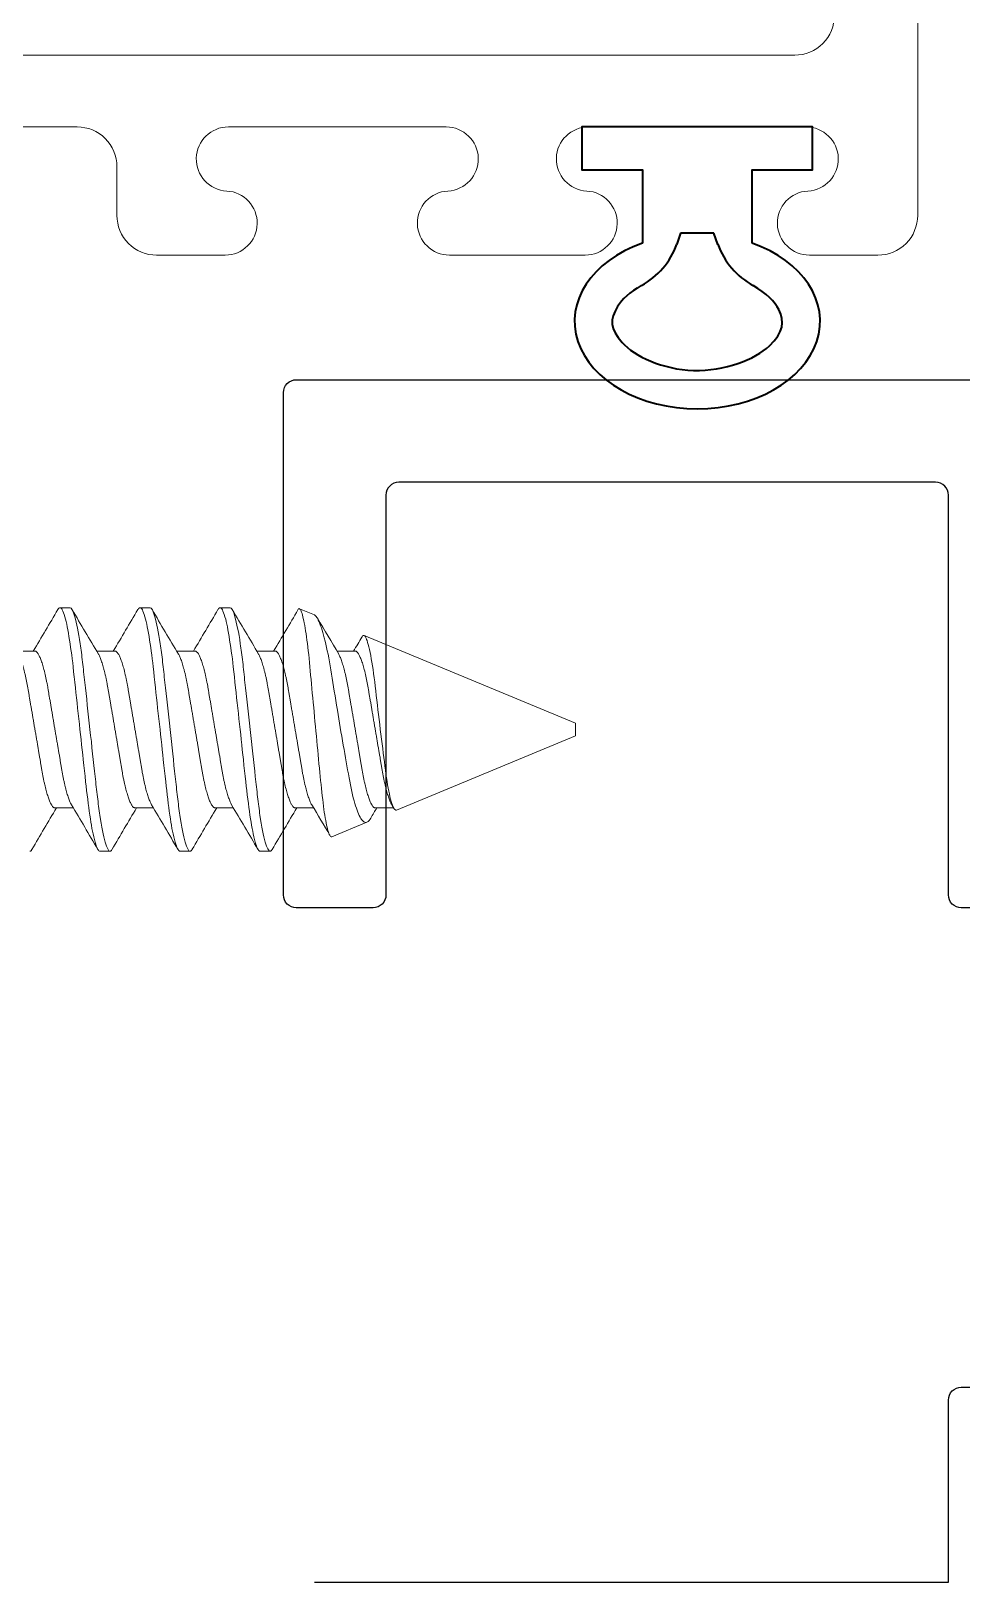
# Model space of a CAD drawing. Extents: x -138 to 168, y -127 to 80.
# Drawn here: x 2.774 to 3.501, y 47.138 to 48.348 of the extents above; entities that cross this region are included whole.
import ezdxf

# ---------------------------------------------------------------- set-up
doc = ezdxf.new("R2010")
doc.units = 0
doc.header["$MEASUREMENT"] = 0
doc.layers.get('0').update_dxf_attribs({"linetype": 'CONTINUOUS'})
doc.layers.add('ALUM-RED', color=1, linetype='CONTINUOUS', lineweight=9)
doc.layers.add('PROFILE NUMBER', color=150, linetype='CONTINUOUS', lineweight=35)
for name, color, linetype in [('Ballons', 7, 'CONTINUOUS'), ('FRAME', 1, 'CONTINUOUS'), ('TEXT', 7, 'CONTINUOUS')]:
    doc.layers.add(name, color=color, linetype=linetype)

# ---------------------------------------------------------------- blocks, each defined once
blk = doc.blocks.new('no 10 1 in')
at = {"color": 7, "linetype": 'Continuous', "lineweight": 15}
for p, q in [((55.808, 25.672), (55.8001, 25.672)), ((55.8705, 25.672), (55.8626, 25.672)), ((55.933, 25.672), (55.9251, 25.672)), ((55.9987, 25.6665), (55.9872, 25.6712)), ((56.2025, 25.582), (56.0376, 25.6503)), ((55.7806, 25.6382), (55.7663, 25.6382)), ((55.8431, 25.6382), (55.8288, 25.6382)), ((55.9056, 25.6382), (55.8913, 25.6382)), ((55.9681, 25.6382), (55.9538, 25.6382)), ((56.0306, 25.6382), (56.0163, 25.6382)), ((56.2025, 25.577), (56.2025, 25.582)), ((56.0628, 25.5142), (56.2025, 25.572)), ((56.2025, 25.572), (56.2025, 25.577)), ((55.7962, 25.5159), (55.8106, 25.5159)), ((55.8587, 25.5159), (55.8731, 25.5159)), ((55.9212, 25.5159), (55.9356, 25.5159)), ((55.9837, 25.5159), (55.9981, 25.5159)), ((56.0462, 25.5159), (56.0606, 25.5159)), ((56.0124, 25.4933), (56.0397, 25.5046)), ((55.8314, 25.482), (55.8392, 25.482)), ((55.8939, 25.482), (55.9017, 25.482)), ((55.9564, 25.482), (55.9642, 25.482))]:
    blk.add_line(p, q, dxfattribs=at)
at = {"color": 7, "linetype": 'Continuous', "lineweight": 15, "flags": 128}
for points in [[(55.7985, 25.6705), (55.7986, 25.6707), (55.799, 25.6713), (55.7994, 25.6717), (55.7998, 25.672), (55.8001, 25.672), (55.8006, 25.6719), (55.801, 25.6716), (55.8015, 25.6711), (55.802, 25.6703), (55.8024, 25.6693), (55.8029, 25.6681), (55.8034, 25.6666), (55.8039, 25.665), (55.8045, 25.6631), (55.8049, 25.6612), (55.8054, 25.6592), (55.8058, 25.657), (55.8063, 25.6547), (55.8068, 25.6522), (55.8072, 25.6495), (55.8076, 25.6468), (55.8081, 25.6439), (55.8085, 25.6411), (55.8089, 25.6382), (55.8093, 25.6352), (55.8097, 25.6321), (55.8101, 25.6289), (55.8104, 25.6258), (55.8108, 25.6219), (55.8113, 25.618), (55.8117, 25.6139), (55.8122, 25.6096), (55.8126, 25.6058), (55.813, 25.6018), (55.8135, 25.5978), (55.8139, 25.5937), (55.8144, 25.5896), (55.8148, 25.5854), (55.8153, 25.5812), (55.8158, 25.577), (55.8162, 25.5731), (55.8166, 25.5691), (55.8171, 25.5651), (55.8175, 25.5612), (55.8179, 25.5573), (55.8183, 25.5535), (55.8188, 25.549), (55.8193, 25.5447), (55.8198, 25.5405), (55.8202, 25.5363), (55.8206, 25.5328), (55.821, 25.5293), (55.8214, 25.526), (55.8218, 25.5227), (55.8222, 25.5194), (55.8226, 25.5162), (55.823, 25.5132), (55.8234, 25.5102), (55.8239, 25.5074), (55.8243, 25.5048), (55.8247, 25.5023), (55.8251, 25.4999), (55.8256, 25.4977), (55.826, 25.4955), (55.8265, 25.4932), (55.827, 25.4911), (55.8276, 25.4892), (55.8281, 25.4875), (55.8285, 25.4862), (55.8289, 25.4851), (55.8294, 25.4842), (55.8298, 25.4834), (55.8302, 25.4828), (55.8306, 25.4824), (55.831, 25.4821), (55.8314, 25.482), (55.8314, 25.482)], [(55.861, 25.6705), (55.8611, 25.6707), (55.8615, 25.6713), (55.8619, 25.6717), (55.8623, 25.672), (55.8626, 25.672), (55.8631, 25.6719), (55.8635, 25.6716), (55.864, 25.6711), (55.8645, 25.6703), (55.8649, 25.6693), (55.8654, 25.6681), (55.8659, 25.6666), (55.8664, 25.665), (55.867, 25.6631), (55.8674, 25.6612), (55.8679, 25.6592), (55.8683, 25.657), (55.8688, 25.6547), (55.8693, 25.6522), (55.8697, 25.6495), (55.8701, 25.6468), (55.8706, 25.6439), (55.871, 25.6411), (55.8714, 25.6382), (55.8718, 25.6352), (55.8722, 25.6321), (55.8726, 25.6289), (55.8729, 25.6258), (55.8733, 25.6219), (55.8738, 25.618), (55.8742, 25.6139), (55.8747, 25.6096), (55.8751, 25.6058), (55.8755, 25.6018), (55.876, 25.5978), (55.8764, 25.5937), (55.8769, 25.5896), (55.8773, 25.5854), (55.8778, 25.5812), (55.8783, 25.577), (55.8787, 25.5731), (55.8791, 25.5691), (55.8796, 25.5651), (55.88, 25.5612), (55.8804, 25.5573), (55.8808, 25.5535), (55.8813, 25.549), (55.8818, 25.5447), (55.8823, 25.5405), (55.8827, 25.5363), (55.8831, 25.5328), (55.8835, 25.5293), (55.8839, 25.526), (55.8843, 25.5227), (55.8847, 25.5194), (55.8851, 25.5162), (55.8855, 25.5132), (55.8859, 25.5102), (55.8864, 25.5074), (55.8868, 25.5048), (55.8872, 25.5023), (55.8876, 25.4999), (55.8881, 25.4977), (55.8885, 25.4955), (55.889, 25.4932), (55.8895, 25.4911), (55.8901, 25.4892), (55.8906, 25.4875), (55.891, 25.4862), (55.8914, 25.4851), (55.8919, 25.4842), (55.8923, 25.4834), (55.8927, 25.4828), (55.8931, 25.4824), (55.8935, 25.4821), (55.8939, 25.482), (55.8939, 25.482)], [(55.9235, 25.6705), (55.9236, 25.6707), (55.924, 25.6713), (55.9244, 25.6717), (55.9248, 25.672), (55.9251, 25.672), (55.9256, 25.6719), (55.926, 25.6716), (55.9265, 25.6711), (55.927, 25.6703), (55.9274, 25.6693), (55.9279, 25.6681), (55.9284, 25.6666), (55.9289, 25.665), (55.9295, 25.6631), (55.9299, 25.6612), (55.9304, 25.6592), (55.9308, 25.657), (55.9313, 25.6547), (55.9318, 25.6522), (55.9322, 25.6495), (55.9326, 25.6468), (55.9331, 25.6439), (55.9335, 25.6411), (55.9339, 25.6382), (55.9343, 25.6352), (55.9347, 25.6321), (55.9351, 25.6289), (55.9354, 25.6258), (55.9358, 25.6219), (55.9363, 25.618), (55.9367, 25.6139), (55.9372, 25.6096), (55.9376, 25.6058), (55.938, 25.6018), (55.9385, 25.5978), (55.9389, 25.5937), (55.9394, 25.5896), (55.9398, 25.5854), (55.9403, 25.5812), (55.9408, 25.577), (55.9412, 25.5731), (55.9416, 25.5691), (55.9421, 25.5651), (55.9425, 25.5612), (55.9429, 25.5573), (55.9433, 25.5535), (55.9438, 25.549), (55.9443, 25.5447), (55.9448, 25.5405), (55.9452, 25.5363), (55.9456, 25.5328), (55.946, 25.5293), (55.9464, 25.526), (55.9468, 25.5227), (55.9472, 25.5194), (55.9476, 25.5162), (55.948, 25.5132), (55.9484, 25.5102), (55.9489, 25.5074), (55.9493, 25.5048), (55.9497, 25.5023), (55.9501, 25.4999), (55.9506, 25.4977), (55.951, 25.4955), (55.9515, 25.4932), (55.952, 25.4911), (55.9526, 25.4892), (55.9531, 25.4875), (55.9535, 25.4862), (55.9539, 25.4851), (55.9544, 25.4842), (55.9548, 25.4834), (55.9552, 25.4828), (55.9556, 25.4824), (55.956, 25.4821), (55.9564, 25.482), (55.9564, 25.482)], [(56.0124, 25.4933), (56.0121, 25.4932), (56.0118, 25.4933), (56.0114, 25.4936), (56.0111, 25.494), (56.0108, 25.4945), (56.0104, 25.4952), (56.0101, 25.4961), (56.0097, 25.4971), (56.0093, 25.4983), (56.009, 25.4995), (56.0086, 25.5009), (56.0083, 25.5025), (56.0079, 25.5042), (56.0076, 25.5061), (56.0072, 25.5081), (56.0069, 25.5102), (56.0065, 25.5124), (56.0062, 25.5147), (56.0059, 25.5171), (56.0055, 25.5197), (56.0052, 25.5224), (56.0049, 25.5252), (56.0045, 25.5281), (56.0042, 25.5311), (56.0039, 25.5341), (56.0036, 25.5372), (56.0033, 25.5403), (56.003, 25.5435), (56.0027, 25.5469), (56.0023, 25.5503), (56.002, 25.5538), (56.0017, 25.5573), (56.0013, 25.5609), (56.001, 25.5645), (56.0006, 25.5681), (56.0003, 25.5718), (55.9999, 25.5756), (55.9996, 25.5794), (55.9992, 25.5832), (55.9988, 25.587), (55.9985, 25.5907), (55.9982, 25.5943), (55.9978, 25.598), (55.9975, 25.6016), (55.9971, 25.6053), (55.9968, 25.6089), (55.9965, 25.6126), (55.9961, 25.6161), (55.9958, 25.6195), (55.9955, 25.6227), (55.9952, 25.626), (55.9949, 25.6292), (55.9946, 25.6323), (55.9943, 25.6354), (55.994, 25.6383), (55.9936, 25.6412), (55.9933, 25.644), (55.9929, 25.6466), (55.9926, 25.6492), (55.9922, 25.6516), (55.9919, 25.6539), (55.9915, 25.6561), (55.9912, 25.6582), (55.9908, 25.6602), (55.9905, 25.6619), (55.9901, 25.6635), (55.9898, 25.665), (55.9894, 25.6663), (55.9891, 25.6675), (55.9888, 25.6686), (55.9884, 25.6694), (55.9881, 25.6701), (55.9878, 25.6707), (55.9875, 25.671), (55.9872, 25.6712), (55.9869, 25.6713), (55.9865, 25.6712), (55.9862, 25.6709), (55.9859, 25.6704), (55.9858, 25.6703)], [(55.9987, 25.6664), (55.9991, 25.6663), (55.9996, 25.6658), (56.0001, 25.6652), (56.0007, 25.6645), (56.0013, 25.6635), (56.0018, 25.6624), (56.0025, 25.661), (56.0031, 25.6595), (56.0036, 25.658), (56.0042, 25.6564), (56.0048, 25.6546), (56.0053, 25.6527), (56.0059, 25.6506), (56.0065, 25.6484), (56.0071, 25.646), (56.0077, 25.6436), (56.0082, 25.641), (56.0088, 25.6384), (56.0094, 25.6357), (56.0099, 25.6328), (56.0105, 25.6298), (56.0111, 25.6267), (56.0116, 25.6235), (56.0122, 25.6202), (56.0127, 25.617), (56.0132, 25.6136), (56.0137, 25.6102), (56.0143, 25.6068), (56.0149, 25.6032), (56.0155, 25.5996), (56.0161, 25.5959), (56.0167, 25.5921), (56.0172, 25.5888), (56.0178, 25.5854), (56.0184, 25.582), (56.0189, 25.5786), (56.0195, 25.5751), (56.0201, 25.5717), (56.0207, 25.5682), (56.0213, 25.5648), (56.0219, 25.5615), (56.0224, 25.5582), (56.023, 25.555), (56.0236, 25.5518), (56.0241, 25.5486), (56.0247, 25.5455), (56.0253, 25.5424), (56.0258, 25.5394), (56.0263, 25.5366), (56.0269, 25.5338), (56.0274, 25.5312), (56.028, 25.5286), (56.0285, 25.5261), (56.0291, 25.5237), (56.0297, 25.5214), (56.0303, 25.5192), (56.0309, 25.5174), (56.0315, 25.5157), (56.032, 25.5141), (56.0326, 25.5126), (56.0332, 25.5112), (56.0338, 25.5099), (56.0344, 25.5087), (56.035, 25.5077), (56.0356, 25.5068), (56.0362, 25.5061), (56.0368, 25.5054), (56.0374, 25.505), (56.038, 25.5047), (56.0386, 25.5045), (56.0392, 25.5045), (56.0397, 25.5046)], [(56.0628, 25.5142), (56.0624, 25.5141), (56.062, 25.5143), (56.0615, 25.5146), (56.061, 25.5151), (56.0606, 25.5159), (56.0601, 25.5169), (56.0596, 25.518), (56.0592, 25.5194), (56.0587, 25.5209), (56.0582, 25.5226), (56.0577, 25.5246), (56.0573, 25.5267), (56.0568, 25.5289), (56.0564, 25.5312), (56.0559, 25.5338), (56.0555, 25.5365), (56.055, 25.5394), (56.0546, 25.5424), (56.0542, 25.5454), (56.0538, 25.5486), (56.0534, 25.5518), (56.053, 25.5552), (56.0525, 25.5586), (56.0521, 25.5622), (56.0516, 25.5658), (56.0511, 25.5695), (56.0507, 25.5733), (56.0502, 25.5771), (56.0497, 25.581), (56.0493, 25.5849), (56.0488, 25.5887), (56.0483, 25.5924), (56.0479, 25.5961), (56.0474, 25.5999), (56.047, 25.6036), (56.0466, 25.6073), (56.0462, 25.6107), (56.0458, 25.6141), (56.0454, 25.6173), (56.0449, 25.6206), (56.0445, 25.6237), (56.044, 25.6266), (56.0436, 25.6295), (56.0431, 25.6322), (56.0427, 25.6347), (56.0422, 25.6372), (56.0417, 25.6394), (56.0412, 25.6415), (56.0408, 25.6433), (56.0403, 25.6449), (56.0399, 25.6464), (56.0395, 25.6473), (56.0392, 25.6482), (56.0388, 25.6489), (56.0385, 25.6494), (56.0381, 25.65), (56.0377, 25.6503), (56.0373, 25.6504), (56.0369, 25.6503), (56.0364, 25.65), (56.036, 25.6494), (56.0358, 25.6491)]]:
    blk.add_lwpolyline(points, dxfattribs=at)
at = {"color": 7, "linetype": 'Continuous', "lineweight": 15}
for centre, radius, start, end in [((52.1938, 27.7805), 4.1768, 329.1421, 329.6576), ((59.2953, 27.7105), 4.0387, 210.3378, 210.9101), ((52.2572, 27.78), 4.1757, 329.142, 329.6577), ((59.3573, 27.7102), 4.0382, 210.3377, 210.91), ((52.3193, 27.7802), 4.1762, 329.142, 329.6576), ((59.4218, 27.7114), 4.0404, 210.338, 210.9099), ((52.3935, 27.7733), 4.1627, 329.1417, 329.6546), ((59.0527, 27.4548), 3.5383, 210.4084, 210.9357), ((53.5644, 27.1137), 2.8728, 329.0951, 329.348), ((59.3817, 23.3743), 4.1753, 149.142, 149.6577), ((52.3424, 23.4426), 4.0406, 30.338, 30.9099), ((59.4507, 23.3705), 4.1828, 149.1425, 149.6573), ((52.4068, 23.4437), 4.0384, 30.3377, 30.91), ((59.5083, 23.3734), 4.1771, 149.1421, 149.6576), ((52.4703, 23.4443), 4.0372, 30.3377, 30.9102), ((59.5677, 23.3752), 4.1735, 149.1419, 149.6579), ((53.1898, 23.8351), 3.2729, 30.4626, 30.9486), ((56.0357, 25.5114), 0.00787, 301.1474, 333.9597), ((57.8315, 24.4465), 2.08, 149.0604, 149.3158), ((54.2837, 24.452), 2.071, 30.9034, 30.9876)]:
    blk.add_arc(centre, radius, start, end, dxfattribs=at)
for points, knots in [([(55.808, 25.672), (55.8091, 25.672), (55.8104, 25.6697), (55.8131, 25.6601), (55.8146, 25.6528), (55.8166, 25.6395), (55.8172, 25.6347), (55.8184, 25.6246), (55.8189, 25.6194), (55.8208, 25.6025), (55.8222, 25.5898), (55.825, 25.5643), (55.8264, 25.5516), (55.8282, 25.5347), (55.8288, 25.5295), (55.83, 25.5194), (55.8306, 25.5146), (55.8326, 25.5013), (55.834, 25.494), (55.8368, 25.4844), (55.8381, 25.482), (55.8392, 25.482)], [0, 0, 0, 0, 0.125, 0.125, 0.25, 0.25, 0.3125, 0.3125, 0.375, 0.375, 0.5, 0.5, 0.625, 0.625, 0.6875, 0.6875, 0.75, 0.75, 0.875, 0.875, 1, 1, 1, 1]), ([(55.8705, 25.672), (55.8716, 25.672), (55.8729, 25.6697), (55.8756, 25.6601), (55.8771, 25.6528), (55.8791, 25.6395), (55.8797, 25.6347), (55.8809, 25.6246), (55.8814, 25.6194), (55.8833, 25.6025), (55.8847, 25.5898), (55.8875, 25.5643), (55.8889, 25.5516), (55.8907, 25.5347), (55.8913, 25.5295), (55.8925, 25.5194), (55.8931, 25.5146), (55.8951, 25.5013), (55.8965, 25.494), (55.8993, 25.4844), (55.9006, 25.482), (55.9017, 25.482)], [0, 0, 0, 0, 0.125, 0.125, 0.25, 0.25, 0.3125, 0.3125, 0.375, 0.375, 0.5, 0.5, 0.625, 0.625, 0.6875, 0.6875, 0.75, 0.75, 0.875, 0.875, 1, 1, 1, 1]), ([(55.933, 25.672), (55.9341, 25.672), (55.9354, 25.6697), (55.9381, 25.6601), (55.9396, 25.6528), (55.9416, 25.6395), (55.9422, 25.6347), (55.9434, 25.6246), (55.9439, 25.6194), (55.9458, 25.6025), (55.9472, 25.5898), (55.95, 25.5643), (55.9514, 25.5516), (55.9532, 25.5347), (55.9538, 25.5295), (55.955, 25.5194), (55.9556, 25.5146), (55.9576, 25.5013), (55.959, 25.494), (55.9618, 25.4844), (55.9631, 25.482), (55.9642, 25.482)], [0, 0, 0, 0, 0.125, 0.125, 0.25, 0.25, 0.3125, 0.3125, 0.375, 0.375, 0.5, 0.5, 0.625, 0.625, 0.6875, 0.6875, 0.75, 0.75, 0.875, 0.875, 1, 1, 1, 1]), ([(55.7677, 25.6358), (55.7678, 25.6356), (55.7682, 25.635), (55.7687, 25.6338), (55.7693, 25.6324), (55.7699, 25.6308), (55.7705, 25.629), (55.7711, 25.627), (55.7717, 25.6249), (55.7723, 25.6226), (55.7729, 25.6202), (55.7735, 25.6177), (55.774, 25.6151), (55.7745, 25.6125), (55.775, 25.6098), (55.7755, 25.607), (55.776, 25.6041), (55.7765, 25.6011), (55.777, 25.598), (55.7776, 25.5947), (55.7782, 25.5913), (55.7788, 25.5878), (55.7794, 25.5842), (55.78, 25.5806), (55.7806, 25.5771), (55.7812, 25.5736), (55.7818, 25.5702), (55.7824, 25.5668), (55.7829, 25.5634), (55.7835, 25.5602), (55.784, 25.557), (55.7846, 25.5538), (55.7851, 25.5508), (55.7856, 25.5478), (55.7861, 25.5448), (55.7866, 25.542), (55.7871, 25.5392), (55.7877, 25.5365), (55.7883, 25.534), (55.7888, 25.5316), (55.7894, 25.5294), (55.79, 25.5273), (55.7906, 25.5254), (55.7912, 25.5236), (55.7917, 25.522), (55.7923, 25.5206), (55.7929, 25.5194), (55.7935, 25.5183), (55.7941, 25.5174), (55.7946, 25.5167), (55.7952, 25.5162), (55.7957, 25.5159), (55.7961, 25.5159), (55.7962, 25.5159)], [0, 0, 0, 0, 0.016551, 0.036076, 0.055684, 0.076279, 0.09689, 0.117481, 0.138014, 0.158452, 0.178759, 0.19799, 0.217041, 0.235888, 0.254503, 0.272882, 0.291368, 0.310096, 0.329043, 0.349099, 0.369335, 0.389718, 0.410212, 0.430781, 0.451388, 0.471059, 0.490697, 0.51027, 0.529746, 0.549094, 0.568285, 0.58729, 0.606083, 0.625518, 0.644756, 0.664216, 0.683932, 0.703876, 0.724018, 0.743399, 0.7629, 0.782492, 0.802141, 0.821815, 0.841481, 0.861106, 0.880659, 0.90103, 0.921251, 0.941289, 0.961112, 0.980691, 1, 1, 1, 1]), ([(55.7806, 25.6382), (55.7808, 25.6382), (55.7811, 25.6382), (55.7816, 25.6379), (55.7821, 25.6375), (55.7827, 25.6368), (55.7832, 25.636), (55.7838, 25.635), (55.7843, 25.6338), (55.7849, 25.6324), (55.7855, 25.6308), (55.7862, 25.629), (55.7868, 25.627), (55.7874, 25.6249), (55.788, 25.6226), (55.7885, 25.6202), (55.7891, 25.6177), (55.7896, 25.6151), (55.7902, 25.6125), (55.7907, 25.6098), (55.7911, 25.607), (55.7916, 25.6041), (55.7921, 25.6011), (55.7927, 25.598), (55.7932, 25.5947), (55.7938, 25.5913), (55.7944, 25.5878), (55.795, 25.5842), (55.7956, 25.5806), (55.7962, 25.5771), (55.7968, 25.5736), (55.7974, 25.5702), (55.798, 25.5668), (55.7985, 25.5634), (55.7991, 25.5602), (55.7997, 25.557), (55.8002, 25.5538), (55.8007, 25.5508), (55.8012, 25.5478), (55.8017, 25.5448), (55.8022, 25.542), (55.8028, 25.5392), (55.8033, 25.5365), (55.8039, 25.534), (55.8045, 25.5316), (55.805, 25.5294), (55.8056, 25.5273), (55.8062, 25.5254), (55.8068, 25.5236), (55.8074, 25.522), (55.808, 25.5206), (55.8085, 25.5194), (55.8089, 25.5186), (55.8092, 25.5183), (55.8092, 25.5182)], [0, 0, 0, 0, 0.018425, 0.037098, 0.055995, 0.075092, 0.094361, 0.113774, 0.1333, 0.152908, 0.173502, 0.194114, 0.214705, 0.235238, 0.255675, 0.275982, 0.295213, 0.314265, 0.333111, 0.351727, 0.370105, 0.388591, 0.407319, 0.426267, 0.446323, 0.466559, 0.486941, 0.507436, 0.528005, 0.548612, 0.568283, 0.587921, 0.607494, 0.626969, 0.646317, 0.665508, 0.684513, 0.703307, 0.722741, 0.74198, 0.761439, 0.781155, 0.801099, 0.821241, 0.840622, 0.860124, 0.879715, 0.899364, 0.919038, 0.938704, 0.95833, 0.977882, 0.998253, 1, 1, 1, 1]), ([(55.8302, 25.6358), (55.8303, 25.6356), (55.8307, 25.635), (55.8312, 25.6338), (55.8318, 25.6324), (55.8324, 25.6308), (55.833, 25.629), (55.8336, 25.627), (55.8342, 25.6249), (55.8348, 25.6226), (55.8354, 25.6202), (55.836, 25.6177), (55.8365, 25.6151), (55.837, 25.6125), (55.8375, 25.6098), (55.838, 25.607), (55.8385, 25.6041), (55.839, 25.6011), (55.8395, 25.598), (55.8401, 25.5947), (55.8407, 25.5913), (55.8413, 25.5878), (55.8419, 25.5842), (55.8425, 25.5806), (55.8431, 25.5771), (55.8437, 25.5736), (55.8443, 25.5702), (55.8449, 25.5668), (55.8454, 25.5634), (55.846, 25.5602), (55.8465, 25.557), (55.8471, 25.5538), (55.8476, 25.5508), (55.8481, 25.5478), (55.8486, 25.5448), (55.8491, 25.542), (55.8496, 25.5392), (55.8502, 25.5365), (55.8508, 25.534), (55.8513, 25.5316), (55.8519, 25.5294), (55.8525, 25.5273), (55.8531, 25.5254), (55.8537, 25.5236), (55.8542, 25.522), (55.8548, 25.5206), (55.8554, 25.5194), (55.856, 25.5183), (55.8566, 25.5174), (55.8571, 25.5167), (55.8577, 25.5162), (55.8582, 25.5159), (55.8586, 25.5159), (55.8587, 25.5159)], [0, 0, 0, 0, 0.016551, 0.036076, 0.055684, 0.076279, 0.09689, 0.117481, 0.138014, 0.158452, 0.178759, 0.19799, 0.217041, 0.235888, 0.254503, 0.272882, 0.291368, 0.310096, 0.329043, 0.349099, 0.369335, 0.389718, 0.410212, 0.430781, 0.451388, 0.471059, 0.490697, 0.51027, 0.529746, 0.549094, 0.568285, 0.58729, 0.606083, 0.625518, 0.644756, 0.664216, 0.683932, 0.703876, 0.724018, 0.743399, 0.7629, 0.782492, 0.802141, 0.821815, 0.841481, 0.861106, 0.880659, 0.90103, 0.921251, 0.941289, 0.961112, 0.980691, 1, 1, 1, 1]), ([(55.8431, 25.6382), (55.8433, 25.6382), (55.8436, 25.6382), (55.8441, 25.6379), (55.8446, 25.6375), (55.8452, 25.6368), (55.8457, 25.636), (55.8463, 25.635), (55.8468, 25.6338), (55.8474, 25.6324), (55.848, 25.6308), (55.8487, 25.629), (55.8493, 25.627), (55.8499, 25.6249), (55.8505, 25.6226), (55.851, 25.6202), (55.8516, 25.6177), (55.8521, 25.6151), (55.8527, 25.6125), (55.8532, 25.6098), (55.8536, 25.607), (55.8541, 25.6041), (55.8546, 25.6011), (55.8552, 25.598), (55.8557, 25.5947), (55.8563, 25.5913), (55.8569, 25.5878), (55.8575, 25.5842), (55.8581, 25.5806), (55.8587, 25.5771), (55.8593, 25.5736), (55.8599, 25.5702), (55.8605, 25.5668), (55.861, 25.5634), (55.8616, 25.5602), (55.8622, 25.557), (55.8627, 25.5538), (55.8632, 25.5508), (55.8637, 25.5478), (55.8642, 25.5448), (55.8647, 25.542), (55.8653, 25.5392), (55.8658, 25.5365), (55.8664, 25.534), (55.867, 25.5316), (55.8675, 25.5294), (55.8681, 25.5273), (55.8687, 25.5254), (55.8693, 25.5236), (55.8699, 25.522), (55.8705, 25.5206), (55.871, 25.5194), (55.8714, 25.5186), (55.8717, 25.5183), (55.8717, 25.5182)], [0, 0, 0, 0, 0.018425, 0.037098, 0.055995, 0.075092, 0.094361, 0.113774, 0.1333, 0.152908, 0.173502, 0.194114, 0.214705, 0.235238, 0.255675, 0.275982, 0.295213, 0.314265, 0.333111, 0.351727, 0.370105, 0.388591, 0.407319, 0.426267, 0.446322, 0.466559, 0.486941, 0.507436, 0.528005, 0.548612, 0.568283, 0.587921, 0.607494, 0.62697, 0.646317, 0.665508, 0.684513, 0.703307, 0.722741, 0.74198, 0.761439, 0.781155, 0.801099, 0.821241, 0.840622, 0.860124, 0.879715, 0.899364, 0.919038, 0.938704, 0.95833, 0.977882, 0.998253, 1, 1, 1, 1]), ([(55.8927, 25.6358), (55.8928, 25.6356), (55.8932, 25.635), (55.8937, 25.6338), (55.8943, 25.6324), (55.8949, 25.6308), (55.8955, 25.629), (55.8961, 25.627), (55.8967, 25.6249), (55.8973, 25.6226), (55.8979, 25.6202), (55.8985, 25.6177), (55.899, 25.6151), (55.8995, 25.6125), (55.9, 25.6098), (55.9005, 25.607), (55.901, 25.6041), (55.9015, 25.6011), (55.902, 25.598), (55.9026, 25.5947), (55.9032, 25.5913), (55.9038, 25.5878), (55.9044, 25.5842), (55.905, 25.5806), (55.9056, 25.5771), (55.9062, 25.5736), (55.9068, 25.5702), (55.9074, 25.5668), (55.9079, 25.5634), (55.9085, 25.5602), (55.909, 25.557), (55.9096, 25.5538), (55.9101, 25.5508), (55.9106, 25.5478), (55.9111, 25.5448), (55.9116, 25.542), (55.9121, 25.5392), (55.9127, 25.5365), (55.9133, 25.534), (55.9138, 25.5316), (55.9144, 25.5294), (55.915, 25.5273), (55.9156, 25.5254), (55.9162, 25.5236), (55.9167, 25.522), (55.9173, 25.5206), (55.9179, 25.5194), (55.9185, 25.5183), (55.9191, 25.5174), (55.9196, 25.5167), (55.9202, 25.5162), (55.9207, 25.5159), (55.9211, 25.5159), (55.9212, 25.5159)], [0, 0, 0, 0, 0.016551, 0.036076, 0.055684, 0.076279, 0.09689, 0.117481, 0.138014, 0.158452, 0.178759, 0.19799, 0.217041, 0.235888, 0.254503, 0.272881, 0.291368, 0.310096, 0.329043, 0.349099, 0.369335, 0.389718, 0.410212, 0.430781, 0.451388, 0.471059, 0.490697, 0.51027, 0.529746, 0.549094, 0.568285, 0.58729, 0.606083, 0.625518, 0.644756, 0.664216, 0.683932, 0.703876, 0.724018, 0.743399, 0.7629, 0.782492, 0.802141, 0.821815, 0.841481, 0.861106, 0.880659, 0.90103, 0.921251, 0.941289, 0.961112, 0.980691, 1, 1, 1, 1]), ([(55.9056, 25.6382), (55.9058, 25.6382), (55.9061, 25.6382), (55.9066, 25.6379), (55.9071, 25.6375), (55.9077, 25.6368), (55.9082, 25.636), (55.9088, 25.635), (55.9093, 25.6338), (55.9099, 25.6324), (55.9105, 25.6308), (55.9112, 25.629), (55.9118, 25.627), (55.9124, 25.6249), (55.913, 25.6226), (55.9135, 25.6202), (55.9141, 25.6177), (55.9146, 25.6151), (55.9152, 25.6125), (55.9157, 25.6098), (55.9161, 25.607), (55.9166, 25.6041), (55.9171, 25.6011), (55.9177, 25.598), (55.9182, 25.5947), (55.9188, 25.5913), (55.9194, 25.5878), (55.92, 25.5842), (55.9206, 25.5806), (55.9212, 25.5771), (55.9218, 25.5736), (55.9224, 25.5702), (55.923, 25.5668), (55.9235, 25.5634), (55.9241, 25.5602), (55.9247, 25.557), (55.9252, 25.5538), (55.9257, 25.5508), (55.9262, 25.5478), (55.9267, 25.5448), (55.9272, 25.542), (55.9278, 25.5392), (55.9283, 25.5365), (55.9289, 25.534), (55.9295, 25.5316), (55.93, 25.5294), (55.9306, 25.5273), (55.9312, 25.5254), (55.9318, 25.5236), (55.9324, 25.522), (55.933, 25.5206), (55.9335, 25.5194), (55.9339, 25.5186), (55.9342, 25.5183), (55.9342, 25.5182)], [0, 0, 0, 0, 0.018425, 0.037098, 0.055995, 0.075092, 0.094361, 0.113774, 0.1333, 0.152908, 0.173502, 0.194114, 0.214705, 0.235238, 0.255675, 0.275982, 0.295213, 0.314265, 0.333111, 0.351727, 0.370105, 0.388591, 0.407319, 0.426267, 0.446322, 0.466559, 0.486941, 0.507436, 0.528005, 0.548612, 0.568283, 0.587921, 0.607494, 0.626969, 0.646317, 0.665508, 0.684513, 0.703307, 0.722741, 0.74198, 0.761439, 0.781155, 0.801099, 0.821241, 0.840622, 0.860124, 0.879715, 0.899364, 0.919038, 0.938704, 0.95833, 0.977882, 0.998253, 1, 1, 1, 1]), ([(55.9552, 25.6358), (55.9553, 25.6356), (55.9557, 25.635), (55.9562, 25.6338), (55.9568, 25.6324), (55.9574, 25.6308), (55.958, 25.629), (55.9586, 25.627), (55.9592, 25.6249), (55.9598, 25.6226), (55.9604, 25.6202), (55.961, 25.6177), (55.9615, 25.6151), (55.962, 25.6125), (55.9625, 25.6098), (55.963, 25.607), (55.9635, 25.6041), (55.964, 25.6011), (55.9645, 25.598), (55.9651, 25.5947), (55.9657, 25.5913), (55.9663, 25.5878), (55.9669, 25.5842), (55.9675, 25.5806), (55.9681, 25.5771), (55.9687, 25.5736), (55.9693, 25.5702), (55.9699, 25.5668), (55.9704, 25.5634), (55.971, 25.5602), (55.9715, 25.557), (55.9721, 25.5538), (55.9726, 25.5508), (55.9731, 25.5478), (55.9736, 25.5448), (55.9741, 25.542), (55.9746, 25.5392), (55.9752, 25.5365), (55.9758, 25.534), (55.9763, 25.5316), (55.9769, 25.5294), (55.9775, 25.5273), (55.9781, 25.5254), (55.9787, 25.5236), (55.9792, 25.522), (55.9798, 25.5206), (55.9804, 25.5194), (55.981, 25.5183), (55.9816, 25.5174), (55.9821, 25.5167), (55.9827, 25.5162), (55.9832, 25.5159), (55.9836, 25.5159), (55.9837, 25.5159)], [0, 0, 0, 0, 0.016551, 0.036076, 0.055684, 0.076279, 0.09689, 0.117481, 0.138014, 0.158452, 0.178759, 0.19799, 0.217041, 0.235888, 0.254503, 0.272882, 0.291368, 0.310096, 0.329043, 0.349099, 0.369335, 0.389718, 0.410212, 0.430781, 0.451388, 0.471059, 0.490697, 0.51027, 0.529746, 0.549094, 0.568285, 0.58729, 0.606083, 0.625518, 0.644756, 0.664216, 0.683932, 0.703876, 0.724018, 0.743399, 0.7629, 0.782492, 0.802141, 0.821815, 0.841481, 0.861106, 0.880659, 0.90103, 0.921251, 0.941289, 0.961112, 0.980691, 1, 1, 1, 1]), ([(55.9681, 25.6382), (55.9683, 25.6382), (55.9686, 25.6382), (55.9691, 25.6379), (55.9696, 25.6375), (55.9702, 25.6368), (55.9707, 25.636), (55.9713, 25.635), (55.9718, 25.6338), (55.9724, 25.6324), (55.973, 25.6308), (55.9737, 25.629), (55.9743, 25.627), (55.9749, 25.6249), (55.9755, 25.6226), (55.976, 25.6202), (55.9766, 25.6177), (55.9771, 25.6151), (55.9777, 25.6125), (55.9782, 25.6098), (55.9786, 25.607), (55.9791, 25.6041), (55.9796, 25.6011), (55.9802, 25.598), (55.9807, 25.5947), (55.9813, 25.5913), (55.9819, 25.5878), (55.9825, 25.5842), (55.9831, 25.5806), (55.9837, 25.5771), (55.9843, 25.5736), (55.9849, 25.5702), (55.9855, 25.5668), (55.986, 25.5634), (55.9866, 25.5602), (55.9872, 25.557), (55.9877, 25.5538), (55.9882, 25.5508), (55.9887, 25.5478), (55.9892, 25.5448), (55.9897, 25.542), (55.9903, 25.5392), (55.9908, 25.5365), (55.9914, 25.534), (55.992, 25.5316), (55.9925, 25.5294), (55.9931, 25.5273), (55.9937, 25.5254), (55.9943, 25.5236), (55.9949, 25.522), (55.9955, 25.5206), (55.996, 25.5194), (55.9964, 25.5186), (55.9967, 25.5183), (55.9967, 25.5182)], [0, 0, 0, 0, 0.018425, 0.037098, 0.055995, 0.075092, 0.094361, 0.113774, 0.1333, 0.152908, 0.173502, 0.194114, 0.214705, 0.235237, 0.255675, 0.275982, 0.295213, 0.314265, 0.333111, 0.351727, 0.370105, 0.388591, 0.407319, 0.426267, 0.446323, 0.466559, 0.486941, 0.507436, 0.528005, 0.548612, 0.568283, 0.587921, 0.607494, 0.626969, 0.646317, 0.665508, 0.684513, 0.703307, 0.722741, 0.74198, 0.761439, 0.781155, 0.801099, 0.821241, 0.840622, 0.860124, 0.879715, 0.899364, 0.919038, 0.938704, 0.95833, 0.977882, 0.998253, 1, 1, 1, 1]), ([(56.0177, 25.6358), (56.0178, 25.6356), (56.0182, 25.635), (56.0187, 25.6338), (56.0193, 25.6324), (56.0199, 25.6308), (56.0205, 25.629), (56.0211, 25.627), (56.0217, 25.6249), (56.0223, 25.6226), (56.0229, 25.6202), (56.0235, 25.6177), (56.024, 25.6151), (56.0245, 25.6125), (56.025, 25.6098), (56.0255, 25.607), (56.026, 25.6041), (56.0265, 25.6011), (56.027, 25.598), (56.0276, 25.5947), (56.0282, 25.5913), (56.0288, 25.5878), (56.0294, 25.5842), (56.03, 25.5806), (56.0306, 25.5771), (56.0312, 25.5736), (56.0318, 25.5702), (56.0324, 25.5668), (56.0329, 25.5634), (56.0335, 25.5602), (56.034, 25.557), (56.0346, 25.5538), (56.0351, 25.5508), (56.0356, 25.5478), (56.0361, 25.5448), (56.0366, 25.542), (56.0371, 25.5392), (56.0377, 25.5365), (56.0383, 25.534), (56.0388, 25.5316), (56.0394, 25.5294), (56.04, 25.5273), (56.0406, 25.5254), (56.0412, 25.5236), (56.0417, 25.522), (56.0423, 25.5206), (56.0429, 25.5194), (56.0435, 25.5183), (56.0441, 25.5174), (56.0446, 25.5167), (56.0452, 25.5162), (56.0457, 25.5159), (56.0461, 25.5159), (56.0462, 25.5159)], [0, 0, 0, 0, 0.016551, 0.036076, 0.055684, 0.076279, 0.09689, 0.117481, 0.138014, 0.158452, 0.178759, 0.19799, 0.217041, 0.235888, 0.254503, 0.272882, 0.291368, 0.310096, 0.329043, 0.349099, 0.369335, 0.389718, 0.410212, 0.430781, 0.451388, 0.471059, 0.490697, 0.51027, 0.529746, 0.549094, 0.568285, 0.58729, 0.606083, 0.625518, 0.644756, 0.664216, 0.683932, 0.703876, 0.724018, 0.743399, 0.7629, 0.782492, 0.802141, 0.821815, 0.841481, 0.861106, 0.880659, 0.90103, 0.921251, 0.941289, 0.961112, 0.980691, 1, 1, 1, 1]), ([(56.0306, 25.6382), (56.0308, 25.6382), (56.0311, 25.6382), (56.0316, 25.6379), (56.0321, 25.6375), (56.0327, 25.6368), (56.0332, 25.636), (56.0338, 25.635), (56.0343, 25.6338), (56.0349, 25.6324), (56.0355, 25.6308), (56.0362, 25.629), (56.0368, 25.627), (56.0374, 25.6249), (56.038, 25.6226), (56.0385, 25.6202), (56.0391, 25.6177), (56.0396, 25.6151), (56.0402, 25.6125), (56.0407, 25.6098), (56.0411, 25.607), (56.0416, 25.6041), (56.0421, 25.6011), (56.0427, 25.598), (56.0432, 25.5947), (56.0438, 25.5913), (56.0444, 25.5878), (56.045, 25.5842), (56.0456, 25.5806), (56.0462, 25.5771), (56.0468, 25.5736), (56.0474, 25.5702), (56.048, 25.5668), (56.0485, 25.5634), (56.0491, 25.5602), (56.0497, 25.557), (56.0502, 25.5538), (56.0507, 25.5508), (56.0512, 25.5478), (56.0517, 25.5448), (56.0522, 25.542), (56.0528, 25.5392), (56.0533, 25.5365), (56.0539, 25.534), (56.0545, 25.5316), (56.055, 25.5294), (56.0556, 25.5273), (56.0562, 25.5254), (56.0568, 25.5236), (56.0574, 25.522), (56.058, 25.5206), (56.0585, 25.5194), (56.0589, 25.5186), (56.0592, 25.5183), (56.0592, 25.5182)], [0, 0, 0, 0, 0.018425, 0.037098, 0.055995, 0.075092, 0.094361, 0.113774, 0.1333, 0.152908, 0.173502, 0.194114, 0.214705, 0.235238, 0.255676, 0.275983, 0.295213, 0.314265, 0.333111, 0.351727, 0.370105, 0.388591, 0.40732, 0.426267, 0.446323, 0.466559, 0.486942, 0.507436, 0.528005, 0.548612, 0.568283, 0.587921, 0.607494, 0.62697, 0.646318, 0.665508, 0.684514, 0.703307, 0.722742, 0.74198, 0.76144, 0.781155, 0.8011, 0.821242, 0.840623, 0.860124, 0.879716, 0.899365, 0.919039, 0.938705, 0.95833, 0.977883, 0.998254, 1, 1, 1, 1]), ([(55.7767, 25.482), (55.7768, 25.4821), (55.7771, 25.4821), (55.7776, 25.4824), (55.778, 25.4829), (55.7783, 25.4834), (55.7784, 25.4835)], [0, 0, 0, 0, 0.267657, 0.538485, 0.812222, 1, 1, 1, 1]), ([(55.8392, 25.482), (55.8393, 25.4821), (55.8396, 25.4821), (55.8401, 25.4824), (55.8405, 25.4829), (55.8408, 25.4834), (55.8409, 25.4835)], [0, 0, 0, 0, 0.2676562, 0.538485, 0.8122221, 1, 1, 1, 1]), ([(55.9017, 25.482), (55.9018, 25.4821), (55.9021, 25.4821), (55.9026, 25.4824), (55.903, 25.4829), (55.9033, 25.4834), (55.9034, 25.4835)], [0, 0, 0, 0, 0.267657, 0.538485, 0.812223, 1, 1, 1, 1]), ([(55.9642, 25.482), (55.9643, 25.4821), (55.9646, 25.4821), (55.9651, 25.4824), (55.9655, 25.4829), (55.9658, 25.4834), (55.9659, 25.4835)], [0, 0, 0, 0, 0.267657, 0.538485, 0.812222, 1, 1, 1, 1])]:
    blk.add_open_spline(points, degree=3, knots=knots, dxfattribs=at)
blk = doc.blocks.new('*U125')
at = {"layer": 'PROFILE NUMBER', "color": 5}
for p, q in [((-0.0161, 0.0916), (-0.013, 0.083)), ((0.013, 0.083), (0.0161, 0.0915)), ((-0.013, 0.083), (0.013, 0.083))]:
    blk.add_line(p, q, dxfattribs=at)
blk.add_lwpolyline([(-0.0427, 0.0907), (-0.0427, 0.0335), (-0.09, 0.0335), (-0.09, 0), (0.09, 0), (0.09, 0.0335), (0.0427, 0.0335), (0.0427, 0.0907)], dxfattribs=at)
for centre, start, end in [((-0.0725, 0.0712), 19.8289, 61.175), ((0.0725, 0.0712), 118.7633, 160.1945)]:
    blk.add_arc(centre, 0.06, start, end, dxfattribs=at)
blk.add_ellipse((0, 0.1517), major_axis=(-0.0958, 0), ratio=0.712114, start_param=2.033109, end_param=7.391692, dxfattribs=at)
blk.add_open_spline([(0.0437, 0.1238), (0.0526, 0.1287), (0.0589, 0.1347), (0.0685, 0.1503), (0.0681, 0.1574), (0.0493, 0.1788), (0.027, 0.1893), (-0.0212, 0.1906), (-0.0451, 0.1815), (-0.0674, 0.16), (-0.0684, 0.1523), (-0.0607, 0.1366), (-0.0538, 0.1294), (-0.0436, 0.1238)], degree=3, knots=[2.2211, 2.2211, 2.2211, 2.2211, 2.727733, 2.727733, 3.7005, 3.7005, 4.673268, 4.673268, 5.646035, 5.646035, 6.618803, 6.618803, 7.203997, 7.203997, 7.203997, 7.203997], dxfattribs=at)

msp = doc.modelspace()

# ---------------------------------------------------------------- linework, layer by layer
at = {"layer": 'ALUM-RED'}
for points in [[(3.4665, 50.043), (3.4665, 48.204, -0.414214), (3.4355, 48.173), (3.382, 48.173, -0.975), (3.3808, 48.223, 0.975), (3.3795, 48.273), (3.2095, 48.273, 0.975), (3.2082, 48.223, -0.975), (3.207, 48.173), (3.101, 48.173, -0.975), (3.0998, 48.223, 0.975), (3.0985, 48.273), (2.9285, 48.273, 0.975), (2.9272, 48.223, -0.975), (2.926, 48.173), (2.8725, 48.173, -0.414214), (2.8415, 48.204), (2.8415, 48.242, 0.414214), (2.8105, 48.273), (2.5585, 48.273, 0.414214)], [(2.5025, 48.329), (3.3705, 48.329, 0.414214), (3.4015, 48.36)]]:
    msp.add_lwpolyline(points, format="xyb", dxfattribs=at)
at = {"layer": 'FRAME'}
for points in [[(3.6055, 47.6638), (3.5005, 47.6638, -0.414214), (3.4905, 47.6738), (3.4905, 47.9858, 0.414214), (3.4805, 47.9958), (3.0615, 47.9958, 0.414214), (3.0515, 47.9858), (3.0515, 47.6738, -0.414214), (3.0415, 47.6638), (2.9815, 47.6638, -0.414214), (2.9715, 47.6738), (2.9715, 48.0658, -0.414214), (2.9815, 48.0758), (4.2065, 48.0758, -0.414214)], [(2.9957, 47.1378), (3.4905, 47.1378), (3.4905, 47.2798, -0.414214), (3.5005, 47.2898), (3.6055, 47.2898, -0.414214)]]:
    msp.add_lwpolyline(points, format="xyb", dxfattribs=at)

# ---------------------------------------------------------------- block references
at = {"layer": 'Ballons'}
msp.add_blockref('no 10 1 in', (-53.0031, 22.2259), dxfattribs=at)
at = {"layer": 'TEXT', "rotation": 180}
msp.add_blockref('*U125', (3.2945, 48.273), dxfattribs=at)

doc.saveas('drawing.dxf')
